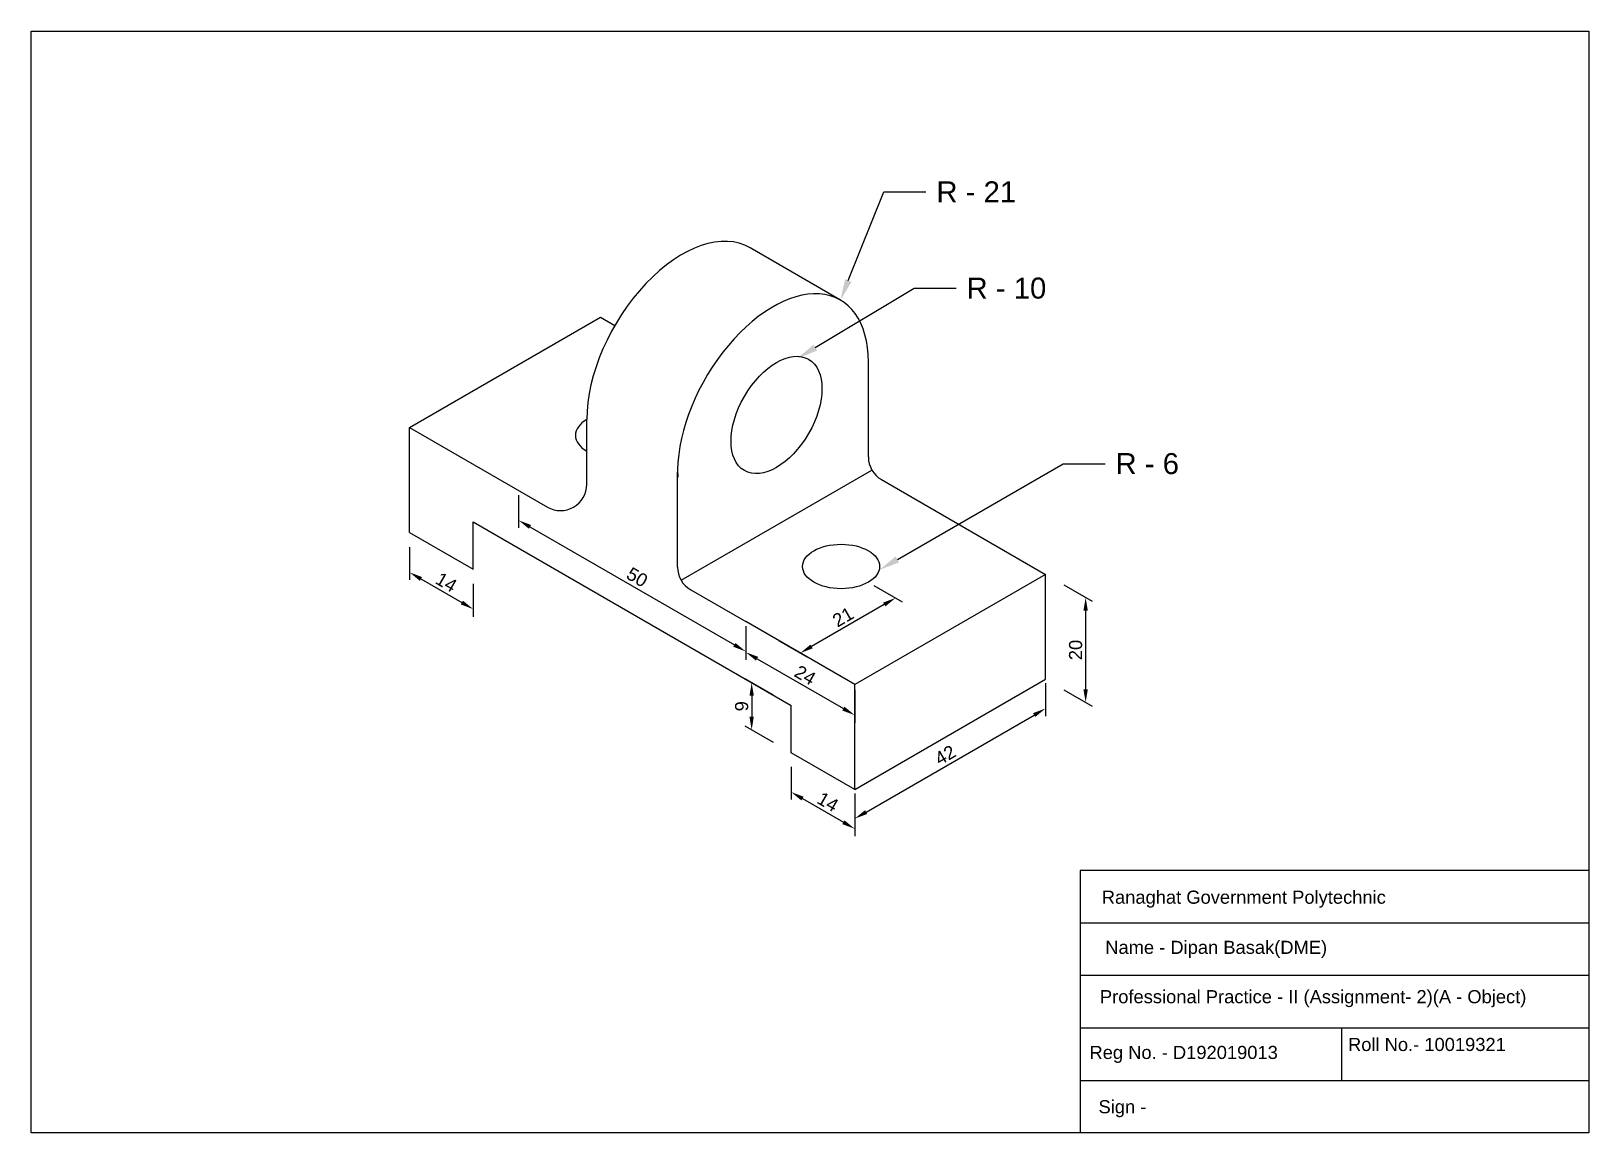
# Model space of a CAD drawing. Header units: millimetres. Extents: x 0 to 297, y 0 to 210.
import ezdxf
from ezdxf import colors
from ezdxf.entities.mleader import LeaderData, LeaderLine
from ezdxf.math import Vec2, Vec3

# ---------------------------------------------------------------- set-up
doc = ezdxf.new("R2010")
doc.units = ezdxf.units.MM
doc.styles.get("Standard").update_dxf_attribs({"font": 'arial.ttf'})
doc.dimstyles.new('ISO-25', dxfattribs={"dimtxt": 2.5, "dimasz": 2.5, "dimexe": 1.25, "dimexo": 0.625, "dimtad": 1, "dimtxsty": 'Standard', "dimcen": 2.5, "dimadec": 0, "dimazin": 0, "dimtfac": 1, "dimtmove": 0, "dimatfit": 3, "dimfxl": 5, "dimfxlon": 1, "dimarcsym": 0})

# ---------------------------------------------------------------- blocks, each defined once
blk = doc.blocks.new('*D42')
at = {"color": 0, "lineweight": -2, "transparency": 16777216}
for p, q in [((160.66, 104.36), (166.08, 101.24)), ((162.66, 100.71), (148.8, 92.71)), ((142.48, 93.86), (147.89, 90.74))]:
    blk.add_line(p, q, dxfattribs=at)
at = {"color": 0, "transparency": 16777216}
for points in [[(162.45, 101.07), (162.87, 100.35), (164.83, 101.96)], [(148.6, 93.07), (149.01, 92.35), (146.64, 91.46)]]:
    blk.add_solid(points, dxfattribs=at)
at = {"layer": 'Defpoints', "color": 0, "transparency": 16777216}
for p in [(154.43, 107.96), (136.25, 97.46), (146.64, 91.46)]:
    blk.add_point(p, dxfattribs=at)
at = {"color": 0, "transparency": 16777216, "insert": (154.79, 98.34), "char_height": 2.5, "attachment_point": 5, "rotation": 30}
blk.add_mtext('21', dxfattribs=at)
blk = doc.blocks.new('*D44')
at = {"color": 0, "lineweight": -2, "transparency": 16777216}
for p, q in [((72.16, 111.64), (72.16, 105.39)), ((74.33, 105.58), (82.12, 101.08)), ((84.29, 104.64), (84.29, 98.39))]:
    blk.add_line(p, q, dxfattribs=at)
at = {"color": 0, "transparency": 16777216}
for points in [[(74.53, 105.94), (74.12, 105.22), (72.16, 106.83)], [(82.33, 101.44), (81.91, 100.72), (84.29, 99.83)]]:
    blk.add_solid(points, dxfattribs=at)
at = {"layer": 'Defpoints', "color": 0, "transparency": 16777216}
for p in [(72.16, 114.46), (84.29, 107.46), (84.29, 99.83)]:
    blk.add_point(p, dxfattribs=at)
at = {"color": 0, "transparency": 16777216, "insert": (79.16, 104.96), "char_height": 2.5, "attachment_point": 5, "rotation": 330}
blk.add_mtext('14', dxfattribs=at)
blk = doc.blocks.new('*D45')
at = {"color": 0, "lineweight": -2, "transparency": 16777216}
for p, q in [((144.91, 69.77), (144.91, 63.52)), ((147.07, 63.71), (154.87, 59.21)), ((157.03, 62.77), (157.03, 56.52))]:
    blk.add_line(p, q, dxfattribs=at)
at = {"color": 0, "transparency": 16777216}
for points in [[(147.28, 64.07), (146.86, 63.35), (144.91, 64.96)], [(155.07, 59.57), (154.66, 58.85), (157.03, 57.96)]]:
    blk.add_solid(points, dxfattribs=at)
at = {"layer": 'Defpoints', "color": 0, "transparency": 16777216}
for p in [(144.91, 72.46), (157.03, 65.46), (157.03, 57.96)]:
    blk.add_point(p, dxfattribs=at)
at = {"color": 0, "transparency": 16777216, "insert": (151.91, 63.09), "char_height": 2.5, "attachment_point": 5, "rotation": 330}
blk.add_mtext('14', dxfattribs=at)
blk = doc.blocks.new('*D46')
at = {"color": 0, "lineweight": -2, "transparency": 16777216}
for p, q in [((141.54, 83.4), (136.13, 86.53)), ((137.38, 83.31), (137.38, 79.31)), ((141.54, 74.4), (136.13, 77.53))]:
    blk.add_line(p, q, dxfattribs=at)
at = {"color": 0, "transparency": 16777216}
for points in [[(136.96, 83.31), (137.79, 83.31), (137.38, 85.81)], [(136.96, 79.31), (137.79, 79.31), (137.38, 76.81)]]:
    blk.add_solid(points, dxfattribs=at)
at = {"layer": 'Defpoints', "color": 0, "transparency": 16777216}
for p in [(144.91, 81.46), (137.38, 76.81), (144.91, 72.46)]:
    blk.add_point(p, dxfattribs=at)
at = {"color": 0, "transparency": 16777216, "insert": (135.48, 81.31), "char_height": 2.5, "attachment_point": 5, "rotation": 90}
blk.add_mtext('9', dxfattribs=at)
blk = doc.blocks.new('*D48')
at = {"color": 0, "lineweight": -2, "transparency": 16777216}
for p, q in [((196.89, 104.44), (202.31, 101.32)), ((201.06, 99.54), (201.06, 84.54)), ((196.89, 84.44), (202.31, 81.32))]:
    blk.add_line(p, q, dxfattribs=at)
at = {"color": 0, "transparency": 16777216}
for points in [[(200.64, 99.54), (201.47, 99.54), (201.06, 102.04)], [(200.64, 84.54), (201.47, 84.54), (201.06, 82.04)]]:
    blk.add_solid(points, dxfattribs=at)
at = {"layer": 'Defpoints', "color": 0, "transparency": 16777216}
for p in [(193.4, 106.46), (193.4, 86.46), (201.06, 82.04)]:
    blk.add_point(p, dxfattribs=at)
at = {"color": 0, "transparency": 16777216, "insert": (199.15, 92.04), "char_height": 2.5, "attachment_point": 5, "rotation": 90}
blk.add_mtext('20', dxfattribs=at)
blk = doc.blocks.new('*D50')
at = {"color": 0, "lineweight": -2, "transparency": 16777216}
for p, q in [((92.95, 121.57), (92.95, 115.32)), ((95.11, 115.51), (134.08, 93.01)), ((136.25, 96.57), (136.25, 90.32))]:
    blk.add_line(p, q, dxfattribs=at)
at = {"color": 0, "transparency": 16777216}
for points in [[(95.32, 115.87), (94.9, 115.15), (92.95, 116.76)], [(134.29, 93.37), (133.87, 92.65), (136.25, 91.76)]]:
    blk.add_solid(points, dxfattribs=at)
at = {"layer": 'Defpoints', "color": 0, "transparency": 16777216}
for p in [(92.95, 122.46), (136.25, 97.46), (136.25, 91.76)]:
    blk.add_point(p, dxfattribs=at)
at = {"color": 0, "transparency": 16777216, "insert": (115.55, 105.91), "char_height": 2.5, "attachment_point": 5, "rotation": 330}
blk.add_mtext('50', dxfattribs=at)
blk = doc.blocks.new('*D51')
at = {"color": 0, "lineweight": -2, "transparency": 16777216}
for p, q in [((136.25, 96.42), (136.25, 90.17)), ((138.41, 90.37), (154.87, 80.87)), ((157.03, 84.42), (157.03, 78.17))]:
    blk.add_line(p, q, dxfattribs=at)
at = {"color": 0, "transparency": 16777216}
for points in [[(138.62, 90.73), (138.2, 90.01), (136.25, 91.62)], [(155.07, 81.23), (154.66, 80.51), (157.03, 79.62)]]:
    blk.add_solid(points, dxfattribs=at)
at = {"layer": 'Defpoints', "color": 0, "transparency": 16777216}
for p in [(136.25, 97.46), (157.03, 85.46), (157.03, 79.62)]:
    blk.add_point(p, dxfattribs=at)
at = {"color": 0, "transparency": 16777216, "insert": (147.58, 87.25), "char_height": 2.5, "attachment_point": 5, "rotation": 330}
blk.add_mtext('24', dxfattribs=at)
blk = doc.blocks.new('*D52')
at = {"color": 0, "lineweight": -2, "transparency": 16777216}
for p, q in [((193.4, 85.69), (193.4, 79.44)), ((159.2, 61.14), (191.24, 79.64)), ((157.03, 64.69), (157.03, 58.44))]:
    blk.add_line(p, q, dxfattribs=at)
at = {"color": 0, "transparency": 16777216}
for points in [[(191.03, 80), (191.45, 79.28), (193.4, 80.89)], [(158.99, 61.5), (159.4, 60.78), (157.03, 59.89)]]:
    blk.add_solid(points, dxfattribs=at)
at = {"layer": 'Defpoints', "color": 0, "transparency": 16777216}
for p in [(193.4, 86.46), (193.4, 80.89), (157.03, 65.46)]:
    blk.add_point(p, dxfattribs=at)
at = {"color": 0, "transparency": 16777216, "insert": (174.28, 72.02), "char_height": 2.5, "attachment_point": 5, "rotation": 30}
blk.add_mtext('42', dxfattribs=at)

msp = doc.modelspace()

# ---------------------------------------------------------------- linework, layer by layer
for p, q in [((154.302, 158.733), (137.07, 168.682)), ((72.161, 134.459), (108.534, 155.459)), ((108.534, 155.459), (111.263, 153.884)), ((159.629, 128.846), (159.629, 146.959)), ((72.161, 114.459), (72.161, 134.459)), ((72.161, 134.459), (98.436, 119.289)), ((105.936, 123.619), (105.936, 135.959)), ((123.256, 107.846), (123.256, 125.959)), ((123.926, 105.346), (160.299, 126.346)), ((162.129, 124.516), (193.404, 106.459)), ((84.285, 107.459), (84.285, 116.459)), ((84.285, 116.459), (144.907, 81.459)), ((72.161, 114.459), (84.285, 107.459)), ((72.161, 114.459), (84.285, 107.459)), ((193.404, 106.459), (157.031, 85.459)), ((193.404, 86.459), (193.404, 106.459)), ((125.756, 103.516), (136.247, 97.459)), ((157.031, 85.459), (136.247, 97.459)), ((157.031, 65.459), (193.404, 86.459)), ((157.031, 65.459), (157.031, 85.459)), ((144.907, 72.459), (144.907, 81.459)), ((157.031, 65.459), (144.907, 72.459)), ((297, 50), (200, 50)), ((200, 50), (200, 0)), ((200, 40), (297, 40)), ((297, 30), (200, 30)), ((200, 20), (297, 20)), ((249.918, 10), (249.918, 20)), ((200, 10), (297, 10)), ((297, 0), (297, 0))]:
    msp.add_line(p, q)
msp.add_lwpolyline([(0, 0), (0, 210), (297, 210), (297, 0), (0, 0)], close=True)
for centre, start, end in [((164.629, 128.846), 180, 240), ((100.936, 123.619), 240, 0), ((128.256, 107.846), 180, 240)]:
    msp.add_arc(centre, 5, start, end)
for centre, major_axis, start_param, end_param in [((124.122, 146.459), (-12.86, -22.274), 3.1347687, 5.4977871), ((141.443, 136.459), (-12.86, -22.274), 2.3561945, 5.5443396), ((111.132, 132.959), (-7.348, 0), 5.4977871, 7.0685835), ((124.122, 146.459), (-12.86, -22.274), 7.0209464, 7.022031)]:
    msp.add_ellipse(centre, major_axis=major_axis, ratio=0.5773503, start_param=start_param, end_param=end_param)
for centre, major_axis in [((142.113, 136.846), (-6.124, -10.607)), ((154.433, 107.959), (-7.348, 0))]:
    msp.add_ellipse(centre, major_axis=major_axis, ratio=0.5773503)

# ---------------------------------------------------------------- texts
at = {"char_height": 2.5, "attachment_point": 1}
for s, width, insert in [('Ranaghat Government Polytechnic', 74.95969, (204.133, 46.17)), ('Professional Practice - II (Assignment- 2)(A - Object)', 88.45886, (203.779, 27.202)), ('Roll No.- 10019321', 44.24132, (251.083, 18.097)), ('Reg No. - D192019013', 77.00405, (201.788, 16.577))]:
    msp.add_mtext_dynamic_manual_height_columns(s, width=width, gutter_width=12.5, heights=[0], dxfattribs=dict(at, insert=insert))
for s, insert in [('Name - Dipan Basak(DME)', (204.793, 36.611)), ('Sign - ', (203.51, 6.222))]:
    msp.add_mtext(s, dxfattribs=dict(at, insert=insert))

# ---------------------------------------------------------------- dimensions: what is measured, and where the dimension line sits
for p1, p2, distance, picture, middle in [((92.945, 122.459), (136.247, 97.459), -4.934, '*D50', (115.547, 105.909)), ((72.161, 114.459), (84.285, 107.459), -6.608, '*D44', (79.163, 104.957)), ((154.433, 107.959), (136.247, 97.459), 10.392, '*D42', (154.792, 98.337)), ((193.404, 106.459), (193.404, 86.459), 7.652, '*D48', (199.155, 92.041)), ((136.247, 97.459), (157.031, 85.459), -5.059, '*D51', (147.579, 87.246)), ((144.907, 81.459), (144.907, 72.459), -7.53, '*D46', (135.476, 81.307)), ((157.031, 65.459), (193.404, 86.459), -4.825, '*D52', (174.278, 72.016)), ((144.907, 72.459), (157.031, 65.459), -6.493, '*D45', (151.909, 63.09))]:
    dim = msp.add_aligned_dim(p1=p1, p2=p2, distance=distance, dimstyle='ISO-25')
    dim.commit()
    dim.dimension.update_dxf_attribs({"geometry": picture, "text_midpoint": middle})

# ---------------------------------------------------------------- leaders
ml = msp.add_multileader_mtext('Standard')
ml.set_content('R - 21', color=256)
ml.set_leader_properties()
ml.build(insert=Vec2(0, 0))
ctx = ml.context
ctx.base_point, ctx.plane_origin = Vec3(170.6, 179.368), Vec3(154.302, 158.733)
notes = []
notes.append((ctx, [(0, (1, 1, 0), (162.6, 179.368), (1, 0), 8, [(0, [(154.302, 158.733)], 0, [])])]))
ctx.mtext.insert, ctx.mtext.flow_direction = Vec3(172.6, 181.37), 5
ml = msp.add_multileader_mtext('Standard')
ml.set_content('R - 10', color=256)
ml.set_leader_properties()
ml.build(insert=Vec2(0, 0))
ctx = ml.context
ctx.base_point, ctx.plane_origin = Vec3(176.342, 160.987), Vec3(146.083, 147.612)
notes.append((ctx, [(0, (1, 1, 0), (168.342, 160.987), (1, 0), 8, [(0, [(146.083, 147.612)], 0, [])])]))
ctx.mtext.insert, ctx.mtext.flow_direction = Vec3(178.342, 163.021), 5
ml = msp.add_multileader_mtext('Standard')
ml.set_content('R - 6', color=256)
ml.set_leader_properties()
ml.build(insert=Vec2(0, 0))
ctx = ml.context
ctx.base_point, ctx.plane_origin = Vec3(204.75, 127.537), Vec3(161.691, 107.296)
notes.append((ctx, [(0, (1, 1, 0), (196.75, 127.537), (1, 0), 8, [(0, [(161.691, 107.296)], 0, [])])]))
ctx.mtext.insert, ctx.mtext.flow_direction = Vec3(206.75, 129.571), 5
for ctx, leaders in notes:
    for number, flags, end, landing, length, lines in leaders:
        leader = LeaderData()
        leader.index, (leader.has_last_leader_line, leader.has_dogleg_vector, leader.attachment_direction) = number, flags
        leader.last_leader_point, leader.dogleg_vector, leader.dogleg_length = Vec3(end), Vec3(landing), length
        for number, points, colour, breaks in lines:
            line = LeaderLine()
            line.index, line.vertices, line.color, line.breaks = number, Vec3.list(points), colors.encode_raw_color(colour), breaks
            leader.lines.append(line)
        ctx.leaders.append(leader)

doc.saveas('drawing.dxf')
